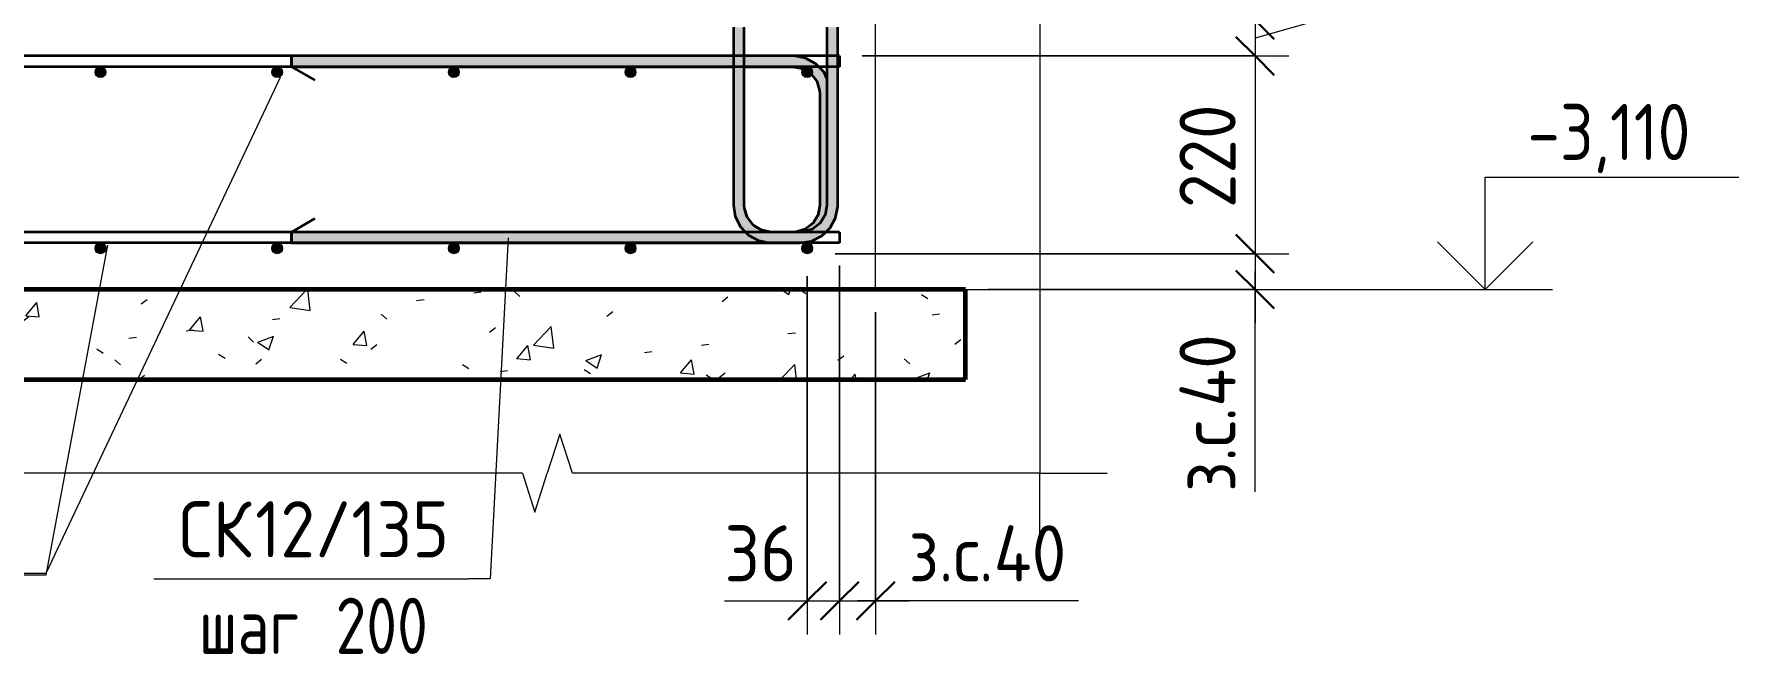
# Model space of a CAD drawing. Header units: millimetres. Extents: x -39853 to 12393, y -4903 to 80275.
# Drawn here: x 3494 to 5391, y -3515 to -2826 of the extents above; entities that cross this region are included whole.
import ezdxf

# ---------------------------------------------------------------- set-up
doc = ezdxf.new("R2010")
doc.units = ezdxf.units.MM
for name, color, linetype, lineweight in [('AA_Dim', 7, 'Continuous', 9), ('AA_Dim-25', 7, 'Continuous', 9), ('AA_Oformlenie', 7, 'Continuous', 9), ('AA_Vinoska', 7, 'Continuous', 9), ('AA_Visotnaya otmetka', 7, 'Continuous', 9), ('AF_Pokritie', 7, 'Continuous', 9), ('KR_Armatura', 7, 'Continuous', 20), ('KR_Armatura_Tonkie', 7, 'Continuous', 20), ('KR_Fundament', 7, 'Continuous', 20)]:
    doc.layers.add(name, color=color, linetype=linetype, lineweight=lineweight)
doc.styles.add('ISOCPEUR_6', font='isocpeur.ttf', dxfattribs={"width": 0.9, "height": 62.5})
doc.styles.add('ISOCPEUR_7', font='isocpeur.ttf', dxfattribs={"width": 0.8, "height": 62.5})
doc.styles.add('ISOCPEUR_8', font='isocpeur.ttf', dxfattribs={"width": 0.85, "height": 62.5})
doc.dimstyles.new('00_Точн_3_знака__прозр__2', dxfattribs={"dimscale": 304.8, "dimtxt": 62.248823, "dimasz": 0.139436, "dimexe": 0.123031, "dimexo": 0.082021, "dimgap": 0.008202, "dimtad": 1, "dimdec": 3, "dimrnd": 0.001, "dimdsep": 46, "dimtxsty": 'ISOCPEUR_6', "dimblk1": 'OBLIQUE', "dimblk2": 'OBLIQUE', "dimsah": 1, "dimcen": 0.09, "dimdle": 0.123031, "dimazin": 0, "dimtfac": 1, "dimtdec": 4, "dimtix": 1, "dimtmove": 1, "dimatfit": 3, "dimfxl": 1, "dimtvp": 1, "dimtolj": 1, "dimtzin": 0, "dimlwd": 18, "dimlwe": 18, "dimarcsym": 2})
doc.dimstyles.new('00_Точн_3_знака__прозр__3', dxfattribs={"dimscale": 304.8, "dimtxt": 62.248823, "dimasz": 0.139436, "dimexe": 0.123031, "dimexo": 0.082021, "dimgap": 0.008202, "dimtad": 1, "dimdec": 3, "dimrnd": 0.001, "dimdsep": 46, "dimtxsty": 'ISOCPEUR_6', "dimblk1": 'OBLIQUE', "dimblk2": 'OBLIQUE', "dimsah": 1, "dimcen": 0.09, "dimdle": 0.123031, "dimazin": 0, "dimtfac": 1, "dimtdec": 4, "dimtix": 1, "dimtmove": 0, "dimatfit": 3, "dimfxl": 1, "dimtvp": 1, "dimtolj": 1, "dimtzin": 0, "dimlwd": 18, "dimlwe": 18, "dimarcsym": 2})

# ---------------------------------------------------------------- blocks, each defined once
blk = doc.blocks.new('265_Выпуск П одной длины _НесАрм_РабПлоск_ - В1 _d12_ t250-4071037-2-2 Армирование')
at = {"layer": 'KR_Armatura_Tonkie', "lineweight": 35}
h = blk.add_hatch(color=256, dxfattribs=at)
h.paths.add_polyline_path([(-77200.5, -3016), (-77196, -3016), (-77196.2, -2818), (-77208, -2818), (-77207.8, -3016), (-77202, -3016)])
h.paths.add_polyline_path([(-77196, -2802), (-77196.2, -2290), (-77208, -2290), (-77207.8, -2802), (-77196.1, -2802)])
h = blk.add_hatch(color=256, dxfattribs=at)
h.paths.add_polyline_path([(-77098, -3016), (-77092, -3016), (-77092.2, -2818), (-77104, -2818), (-77103.8, -3016), (-77099.5, -3016)])
h.paths.add_polyline_path([(-77094.6, -2802), (-77092, -2802), (-77092.2, -2290), (-77104, -2290), (-77103.8, -2802), (-77095, -2802)])
for points in [[(-77166, -3058), (-77166, -3046), (-77173.7, -3045), (-77181.1, -3041.9), (-77187.2, -3037.2), (-77192.1, -3030.7), (-77194.9, -3023.7), (-77196.2, -3016), (-77208, -3016), (-77206.5, -3026.9), (-77202.1, -3037.3), (-77195.3, -3046), (-77186, -3052.8), (-77176.8, -3056.6), (-77170.9, -3057.3)], [(-77134, -3058), (-77123.1, -3056.6), (-77112.7, -3052.2), (-77104.3, -3045.7), (-77097.6, -3037), (-77093.4, -3026.9), (-77092.2, -3016), (-77104, -3016), (-77105.1, -3024), (-77108.1, -3031.2), (-77112.7, -3037.2), (-77119.3, -3042.1), (-77126.3, -3045), (-77134, -3046.2), (-77134, -3057.8)], [(-77140.7, -3058), (-77134, -3057.8), (-77134, -3046), (-77166, -3046.2), (-77166, -3058), (-77163.4, -3058)]]:
    blk.add_hatch(color=256, dxfattribs=at).paths.add_polyline_path(points)
for p, q in [((-77208, -2290), (-77208, -2802)), ((-77208, -2290), (-77196, -2290)), ((-77196.2, -2290), (-77207.8, -2290)), ((-77196, -2802), (-77196, -2290)), ((-77196, -2290), (-77181, -2316)), ((-77104, -2290), (-77119, -2316)), ((-77104, -2290), (-77104, -2802)), ((-77104, -2290), (-77092, -2290)), ((-77092.2, -2290), (-77103.8, -2290)), ((-77092, -2802), (-77092, -2290)), ((-77208, -2818), (-77208, -2850)), ((-77196, -2850), (-77196, -2818)), ((-77104, -2818), (-77104, -2850)), ((-77092, -2850), (-77092, -2818)), ((-77208, -2850), (-77208, -2862)), ((-77208, -2862), (-77208, -3016)), ((-77196, -2862), (-77196, -2850)), ((-77196, -3016), (-77196, -2862)), ((-77104, -2850), (-77104, -2862)), ((-77104, -2862), (-77104, -3016)), ((-77092, -2862), (-77092, -2850)), ((-77092, -3016), (-77092, -2862)), ((-77134, -3046), (-77166, -3046)), ((-77166, -3058), (-77134, -3058))]:
    blk.add_line(p, q, dxfattribs=at)
at = {"layer": 'KR_Armatura_Tonkie', "lineweight": 35, "flags": 128}
for points in [[(-77208, -3016), (-77206, -3028.7), (-77200.3, -3040.2), (-77194.7, -3046)], [(-77166, -3046), (-77176.6, -3044), (-77185.9, -3038.4), (-77192.5, -3029.9), (-77195.7, -3019.5), (-77196, -3016)], [(-77104, -3016), (-77105.9, -3026.7), (-77111.5, -3035.9), (-77120.1, -3042.6), (-77130.4, -3045.8), (-77134, -3046)], [(-77105.3, -3046), (-77100.5, -3041.4), (-77094.4, -3030.1), (-77092, -3017.5), (-77092, -3016)], [(-77194.7, -3046), (-77191.4, -3049.4), (-77180.1, -3055.5), (-77167.5, -3058), (-77166, -3058)], [(-77134, -3058), (-77121.3, -3056), (-77109.8, -3050.3), (-77105.3, -3046)]]:
    blk.add_lwpolyline(points, dxfattribs=at)
blk = doc.blocks.new('350_Стержень П торец СК-СГ _НесАрм_РабПлоск_ - 350_Стержень П торец СК-СГ _НесАрм_РабПлоск_-4145518-2-2 Армирование')
at = {"layer": 'KR_Armatura_Tonkie', "lineweight": 35}
for p, q in [((-77207.9, -2850), (-77700, -2850)), ((-77700, -2861.8), (-77700, -2850.2)), ((-77700, -2850.2), (-77700, -2861.8)), ((-77700, -2862), (-77207.9, -2862)), ((-77700, -2862), (-77674, -2877)), ((-77142, -2850), (-77196, -2850)), ((-77196, -2862), (-77142, -2862)), ((-77142, -2862), (-77132.4, -2863.7)), ((-77129.9, -2864.8), (-77123.4, -2868.7)), ((-77121.6, -2870.1), (-77115.7, -2877.7)), ((-77114.9, -2879.5), (-77112.6, -2887)), ((-77112, -2892), (-77112, -3016)), ((-77112, -3016), (-77113.7, -3025.5)), ((-77700, -3046), (-77674, -3031)), ((-77114.7, -3028), (-77118.7, -3034.5)), ((-77195.3, -3046), (-77700, -3046)), ((-77700, -3046.2), (-77700, -3049)), ((-77700, -3057.8), (-77700, -3046.2)), ((-77700, -3049), (-77700, -3057.8)), ((-77142, -3046), (-77166, -3046)), ((-77129.5, -3043), (-77137, -3045.3)), ((-77120.1, -3036.4), (-77127.7, -3042.3)), ((-77700, -3058), (-77142, -3058))]:
    blk.add_line(p, q, dxfattribs=at)
at = {"layer": 'KR_Armatura_Tonkie', "lineweight": 35, "flags": 128}
for points in [[(-77137.6, -2850.6), (-77140.4, -2850), (-77142, -2850)], [(-77125.2, -2853.9), (-77127.8, -2852.5), (-77129.3, -2852.2)], [(-77114.9, -2860.3), (-77116.5, -2858.6), (-77118.5, -2857.5)], [(-77106.9, -2869.3), (-77107.6, -2867.8), (-77109.6, -2865.7)]]:
    blk.add_lwpolyline(points, dxfattribs=at)
blk = doc.blocks.new('350_Стержень П торец СК-СГ _НесАрм_РабПлоск_ - 350_Стержень П торец СК-СГ _НесАрм_РабПлоск_-V10-2-2 Армирование')
at = {"layer": 'KR_Armatura_Tonkie', "lineweight": 35}
h = blk.add_hatch(color=256, dxfattribs=at)
h.paths.add_polyline_path([(-77457.9, -2862), (-77208, -2861.7), (-77208, -2850), (-77700, -2850.2), (-77700, -2862), (-77639.1, -2862)])
h.paths.add_polyline_path([(-77142, -2862), (-77142, -2850), (-77196, -2850.2), (-77196, -2862), (-77143.7, -2862)])
for points in [[(-77106, -2892), (-77104, -2892), (-77104, -2874.9), (-77105.6, -2871), (-77112.7, -2862), (-77121, -2855.6), (-77131.1, -2851.4), (-77142, -2850.2), (-77142, -2862), (-77134.2, -2863), (-77126.8, -2866.1), (-77120.7, -2870.8), (-77115.8, -2877.3), (-77113, -2884.3), (-77111.8, -2892), (-77107.5, -2892)], [(-77105, -3016), (-77104, -3016), (-77104, -2892), (-77112, -2892), (-77111.8, -3016), (-77106, -3016)], [(-77134.2, -3046), (-77132, -3045.7), (-77125.4, -3044.7), (-77118.5, -3041.7), (-77112.7, -3037.2), (-77108, -3031), (-77104.8, -3022.8), (-77104, -3016), (-77112, -3016), (-77113.1, -3024), (-77116.1, -3031.2), (-77120.7, -3037.2), (-77127.3, -3042.1), (-77134.3, -3045), (-77140.7, -3046), (-77134.3, -3046)], [(-77700, -3058), (-77167.7, -3057.8), (-77177.8, -3056.2), (-77187.6, -3051.9), (-77195.7, -3046), (-77700, -3046.2), (-77700, -3057.8)]]:
    blk.add_hatch(color=256, dxfattribs=at).paths.add_polyline_path(points)
for p, q in [((-77207.9, -2850), (-77700, -2850)), ((-77700, -2862), (-77700, -2850)), ((-77700, -2850.2), (-77700, -2859)), ((-77700, -2859), (-77700, -2861.8)), ((-77700, -2862), (-77207.9, -2862)), ((-77700, -2862), (-77674, -2877)), ((-77142, -2850), (-77196, -2850)), ((-77196, -2862), (-77142, -2862)), ((-77112, -2892), (-77112, -3016)), ((-77700, -3046), (-77674, -3031)), ((-77195.3, -3046), (-77700, -3046)), ((-77700, -3058), (-77700, -3046)), ((-77700, -3046.2), (-77700, -3057.8)), ((-77142, -3046), (-77166, -3046)), ((-77700, -3058), (-77142, -3058))]:
    blk.add_line(p, q, dxfattribs=at)
at = {"layer": 'KR_Armatura_Tonkie', "lineweight": 35, "flags": 128}
for points in [[(-77113.2, -2862), (-77116.5, -2858.6), (-77127.8, -2852.5), (-77140.4, -2850), (-77142, -2850)], [(-77142, -2862), (-77131.3, -2864), (-77122, -2869.6), (-77115.4, -2878.1), (-77112.2, -2888.5), (-77112, -2892)], [(-77104, -2875.2), (-77107.6, -2867.8), (-77113.2, -2862)], [(-77112, -3016), (-77113.9, -3026.7), (-77119.5, -3035.9), (-77128.1, -3042.6), (-77138.4, -3045.8), (-77142, -3046)]]:
    blk.add_lwpolyline(points, dxfattribs=at)
blk = doc.blocks.new('265_Выпуск П одной длины _НесАрм_РабПлоск_ - В1 _d12_ t250-V15-2-2 Армирование')
at = {"layer": 'KR_Armatura_Tonkie', "lineweight": 35}
for p, q in [((-77208, -2290), (-77208, -2348)), ((-77196.2, -2290), (-77207.8, -2290)), ((-77207.8, -2290), (-77196.2, -2290)), ((-77196, -2348), (-77196, -2290)), ((-77196, -2290), (-77181, -2316)), ((-77104, -2290), (-77119, -2316)), ((-77104, -2290), (-77104, -2348)), ((-77103.8, -2290), (-77092.2, -2290)), ((-77092.2, -2290), (-77103.8, -2290)), ((-77092, -2348), (-77092, -2290)), ((-77208, -2356), (-77208, -2365)), ((-77196, -2365), (-77196, -2356)), ((-77104, -2356), (-77104, -2365)), ((-77092, -2365), (-77092, -2356)), ((-77208, -2373), (-77208, -2748)), ((-77196, -2748), (-77196, -2373)), ((-77104, -2373), (-77104, -2748)), ((-77092, -2748), (-77092, -2373)), ((-77208, -2756), (-77208, -2765)), ((-77196, -2765), (-77196, -2756)), ((-77104, -2756), (-77104, -2765)), ((-77092, -2765), (-77092, -2756)), ((-77208, -2773), (-77208, -2802)), ((-77196, -2802), (-77196, -2773)), ((-77104, -2773), (-77104, -2802)), ((-77092, -2802), (-77092, -2773)), ((-77208, -2818), (-77208, -2850)), ((-77196, -2850), (-77196, -2818)), ((-77104, -2818), (-77104, -2850)), ((-77092, -2850), (-77092, -2818)), ((-77208, -2862), (-77208, -3016)), ((-77196, -3016), (-77196, -2862)), ((-77104, -2850), (-77104, -2862)), ((-77104, -2862), (-77104, -2874.9)), ((-77092, -2862), (-77092, -2850)), ((-77092, -3016), (-77092, -2862)), ((-77193, -3028.5), (-77195.3, -3021)), ((-77186.3, -3037.9), (-77192.2, -3030.3)), ((-77178, -3043.2), (-77184.5, -3039.3)), ((-77166, -3046), (-77175.5, -3044.3)), ((-77142, -3046), (-77166, -3046)), ((-77166, -3058), (-77134, -3058))]:
    blk.add_line(p, q, dxfattribs=at)
at = {"layer": 'KR_Armatura_Tonkie', "lineweight": 35, "flags": 128}
for points in [[(-77092.5, -3020.4), (-77092, -3017.5), (-77092, -3016)], [(-77206.1, -3027.8), (-77206, -3028.7), (-77204.6, -3031.4)], [(-77095.8, -3032.7), (-77094.4, -3030.1), (-77094.1, -3028.6)], [(-77201, -3038.7), (-77200.3, -3040.2), (-77198.3, -3042.3)], [(-77111.3, -3051.1), (-77109.8, -3050.3), (-77107.7, -3048.3)], [(-77102.3, -3043.1), (-77100.5, -3041.4), (-77099.4, -3039.4)], [(-77122.1, -3056.2), (-77121.3, -3056), (-77118.6, -3054.7)]]:
    blk.add_lwpolyline(points, dxfattribs=at)
blk = doc.blocks.new('011_Прямоугольник обрыва _ЭлУзла_ - 011_Прямоугольник обрыва _ЭлУзла_-4146452-2-2 Армирование')
at = {"layer": 'AA_Oformlenie'}
for p, q in [((-76867.3, -1568.2), (-76867.3, -3314.3)), ((-77442.7, -3314.3), (-78482.8, -3314.3)), ((-76867.3, -3314.3), (-77387, -3314.3))]:
    blk.add_line(p, q, dxfattribs=at)
blk = doc.blocks.new('DIMBLOCK129-2-2 Армирование')
at = {"layer": 'AA_Dim-25', "lineweight": 18}
for p, q in [((4999.6, -2574.6), (4999.6, -2788.7)), ((4852.5, -2772.5), (4852.5, -2850)), ((4999.6, -2788.7), (4852.5, -2830)), ((4455.1, -2810), (4890, -2810)), ((4852.5, -2810), (4455.1, -2810)), ((4415.1, -2850), (4890, -2850)), ((4852.5, -2850), (4415.1, -2850))]:
    blk.add_line(p, q, dxfattribs=at)
at = {"layer": 'AA_Dim-25', "lineweight": 30}
for p, q in [((4852.5, -2810), (4831.2, -2788.8)), ((4852.5, -2810), (4873.7, -2831.2)), ((4852.5, -2850), (4831.2, -2828.8)), ((4852.5, -2850), (4873.7, -2871.2))]:
    blk.add_line(p, q, dxfattribs=at)
at = {"layer": 'AA_Dim-25', "color": 0, "lineweight": 18, "insert": (4915.5, -2763.7), "char_height": 62.5, "width": 226.969, "attachment_point": 1, "rotation": 90, "line_spacing_factor": 1.149209, "style": 'ISOCPEUR_6'}
blk.add_mtext('з.с.40', dxfattribs=at)
blk = doc.blocks.new('_Oblique')
at = {"color": 0, "linetype": 'ByBlock', "lineweight": -2}
blk.add_line((-0.5, -0.5), (0.5, 0.5), dxfattribs=at)
blk = doc.blocks.new('DIMBLOCK130-2-2 Армирование')
at = {"layer": 'AA_Dim-25', "lineweight": 30}
for p, q in [((4852.5, -2850), (4831.2, -2828.8)), ((4852.5, -2850), (4873.7, -2871.2)), ((4852.5, -3070), (4831.2, -3048.8)), ((4852.5, -3070), (4873.7, -3091.2))]:
    blk.add_line(p, q, dxfattribs=at)
at = {"layer": 'AA_Dim-25', "lineweight": 18}
for p, q in [((4415.1, -2850), (4890, -2850)), ((4852.5, -2850), (4415.1, -2850)), ((4852.5, -2850), (4852.5, -3070)), ((4385.1, -3070), (4890, -3070)), ((4852.5, -3070), (4385.1, -3070))]:
    blk.add_line(p, q, dxfattribs=at)
at = {"layer": 'AA_Dim-25', "color": 0, "lineweight": 18, "insert": (4768.3, -3019.3), "char_height": 62.5, "width": 142.215, "attachment_point": 1, "rotation": 90, "line_spacing_factor": 1.149209, "style": 'ISOCPEUR_6'}
blk.add_mtext('220', dxfattribs=at)
blk = doc.blocks.new('DIMBLOCK131-2-2 Армирование')
at = {"layer": 'AA_Dim-25', "lineweight": 30}
for p, q in [((4852.5, -3070), (4831.2, -3048.8)), ((4852.5, -3070), (4873.7, -3091.2)), ((4852.5, -3110), (4831.2, -3088.8)), ((4852.5, -3110), (4873.7, -3131.2))]:
    blk.add_line(p, q, dxfattribs=at)
at = {"layer": 'AA_Dim-25', "lineweight": 18}
for p, q in [((4385.1, -3070), (4890, -3070)), ((4852.5, -3070), (4385.1, -3070)), ((4852.5, -3070), (4852.5, -3147.5)), ((4852.5, -3121), (4852.5, -3090)), ((4555.1, -3110), (4890, -3110)), ((4852.5, -3110), (4555.1, -3110)), ((4852.5, -3335.1), (4852.5, -3121))]:
    blk.add_line(p, q, dxfattribs=at)
at = {"layer": 'AA_Dim-25', "color": 0, "lineweight": 18, "insert": (4768.3, -3335.1), "char_height": 62.5, "width": 226.969, "attachment_point": 1, "rotation": 90, "line_spacing_factor": 1.149209, "style": 'ISOCPEUR_6'}
blk.add_mtext('з.с.40', dxfattribs=at)
blk = doc.blocks.new('DIMBLOCK134-2-2 Армирование')
at = {"layer": 'AA_Dim-25', "lineweight": 18}
for p, q in [((4852.5, -2633), (4852.5, -2737)), ((4852.5, -2737), (4852.5, -2785)), ((4425.1, -2760), (4890, -2760)), ((4852.5, -2760), (4425.1, -2760)), ((4852.5, -2760), (4852.5, -2847.5)), ((4455.1, -2810), (4890, -2810)), ((4852.5, -2810), (4455.1, -2810))]:
    blk.add_line(p, q, dxfattribs=at)
at = {"layer": 'AA_Dim-25', "lineweight": 30}
for p, q in [((4852.5, -2760), (4831.2, -2738.7)), ((4852.5, -2760), (4873.7, -2781.2)), ((4852.5, -2810), (4831.2, -2788.8)), ((4852.5, -2810), (4873.7, -2831.2))]:
    blk.add_line(p, q, dxfattribs=at)
at = {"layer": 'AA_Dim-25', "color": 0, "lineweight": 18, "insert": (4768.3, -2712), "char_height": 62.5, "width": 94.81, "attachment_point": 1, "rotation": 90, "line_spacing_factor": 1.149209, "style": 'ISOCPEUR_6'}
blk.add_mtext('50', dxfattribs=at)
blk = doc.blocks.new('DIMBLOCK144-2-2 Армирование')
at = {"layer": 'AA_Dim-25', "lineweight": 18}
for p, q in [((4390.1, -3083), (4390.1, -3493.9)), ((4390.1, -3456.4), (4390.1, -3083)), ((4354.1, -3095), (4354.1, -3493.9)), ((4354.1, -3456.4), (4354.1, -3095)), ((4262, -3456.4), (4366, -3456.4)), ((4316.6, -3456.4), (4390.1, -3456.4)), ((4366, -3456.4), (4372.1, -3456.4))]:
    blk.add_line(p, q, dxfattribs=at)
at = {"layer": 'AA_Dim-25', "lineweight": 30}
for p, q in [((4354.1, -3456.4), (4375.4, -3435.2)), ((4390.1, -3456.4), (4411.4, -3435.2)), ((4354.1, -3456.4), (4332.9, -3477.7)), ((4390.1, -3456.4), (4368.9, -3477.7))]:
    blk.add_line(p, q, dxfattribs=at)
at = {"layer": 'AA_Dim-25', "color": 0, "lineweight": 18, "insert": (4262, -3372.3), "char_height": 62.5, "width": 94.81, "attachment_point": 1, "line_spacing_factor": 1.149209, "style": 'ISOCPEUR_6'}
blk.add_mtext('36', dxfattribs=at)
blk = doc.blocks.new('DIMBLOCK145-2-2 Армирование')
at = {"layer": 'AA_Dim-25', "lineweight": 18}
for p, q in [((4390.1, -3083), (4390.1, -3493.9)), ((4390.1, -3456.4), (4390.1, -3083)), ((4430.1, -3135), (4430.1, -3493.9)), ((4430.1, -3456.4), (4430.1, -3135)), ((4390.1, -3456.4), (4467.6, -3456.4)), ((4441.9, -3456.4), (4410.1, -3456.4)), ((4656.1, -3456.4), (4441.9, -3456.4))]:
    blk.add_line(p, q, dxfattribs=at)
at = {"layer": 'AA_Dim-25', "lineweight": 30}
for p, q in [((4390.1, -3456.4), (4411.4, -3435.2)), ((4430.1, -3456.4), (4451.4, -3435.2)), ((4390.1, -3456.4), (4368.9, -3477.7)), ((4430.1, -3456.4), (4408.9, -3477.7))]:
    blk.add_line(p, q, dxfattribs=at)
at = {"layer": 'AA_Dim-25', "color": 0, "lineweight": 18, "insert": (4466.9, -3372.3), "char_height": 62.5, "width": 226.969, "attachment_point": 1, "line_spacing_factor": 1.149209, "style": 'ISOCPEUR_6'}
blk.add_mtext('з.с.40', dxfattribs=at)
blk = doc.blocks.new('042_М_Арматуры - Диам длина поз _ Комментарий-3662934-2-2 Армирование')
at = {"layer": 'AA_Vinoska'}
blk.add_line((-77986.3, -2667.2), (-77636.3, -2667.2), dxfattribs=at)
blk = doc.blocks.new('Высотные отметки - Стрелка вверх-400292-2-2 Армирование')
at = {"layer": 'AA_Vinoska'}
for p, q in [((-76526.3, 460), (-76243.8, 460)), ((-76526.3, 335), (-76526.3, 460)), ((-76526.3, 335), (-76579.3, 388)), ((-76526.3, 335), (-76473.2, 388)), ((-76601.3, 335), (-76451.3, 335))]:
    blk.add_line(p, q, dxfattribs=at)

msp = doc.modelspace()

# ---------------------------------------------------------------- hatches: boundary and pattern name
at = {"layer": 'AF_Pokritie'}
h = msp.add_hatch(dxfattribs=at)
h.set_pattern_fill('FP_14', color=256, style=0, pattern_type=2)
h.set_pattern_definition([(50, (5441.71, 825), (182.1847, -15.939), [19.05, -209.55]), (355, (5441.7, 825), (-35.2424, 191.0566), [15.24, -167.64]), (100.451, (5456.89, 823.67), (146.9425, 175.117), [16.19, -178.09]), (46.184, (5441.7, 875.8), (271.079, -42.043), [28.575, -314.325]), (96.636, (5464.3, 872.3), (237.403, 247.427), [24.285, -267.135]), (351.184, (5441.7, 875.8), (237.405, 247.425), [22.86, -251.46]), (21, (5467.11, 863.1), (151.615, -102.2655), [19.05, -209.55]), (326, (5467.1, 863.1), (61.8024, 184.188), [15.24, -167.64]), (71.451, (5479.74, 854.58), (213.417, 81.9214), [16.19, -178.09]), (37.5, (5441.71, 825), (3.0883, 84.5551), [8.382, -157.226, 8.382, -161.798, -168.275]), (37.5, (5441.71, 825), (3.0883, 84.5551), [-335.788, 8.382, -159.893]), (7.5, (5441.71, 825), (66.8194, 100.1807), [8.382, -88.646, 8.382, -153.416, -64.135]), (7.5, (5441.71, 825), (66.8194, 100.1807), [-258.826, 8.382, -55.753]), (327.5, (5385.066, 825), (135.5905, -5.7289), [8.382, -55.118, 8.382, -189.738, -262.89]), (327.5, (5385.066, 825), (135.5905, -5.7289), [-261.62, 8.382, -254.508]), (317.5, (5359.67, 825), (148.129, 25.4268), [8.382, -74.168, 8.382, -123.19, -186.69]), (317.5, (5359.67, 825), (148.129, 25.4268), [-214.122, 8.382, -178.308])])
h.paths.add_polyline_path([(4530.1073, -3210), (4530.1073, -3110), (2705.1073, -3110), (2705.1073, -3210), (4384.6603, -3210)])
at = {"layer": 'KR_Armatura'}
h = msp.add_hatch(color=256, dxfattribs=at)
edge = h.paths.add_edge_path()
edge.add_arc((3567.6073, -2868), 6, 0, 360)
for points in [[(3570.6073, -2873.1962), (3573.6073, -2868), (3570.6073, -2862.8038), (3564.6073, -2862.8038), (3561.6073, -2868), (3564.6073, -2873.1962)], [(3767.2323, -2873.1962), (3770.2323, -2868), (3767.2323, -2862.8038), (3761.2323, -2862.8038), (3758.2323, -2868), (3761.2323, -2873.1962)], [(3963.8573, -2873.1962), (3966.8573, -2868), (3963.8573, -2862.8038), (3957.8573, -2862.8038), (3954.8573, -2868), (3957.8573, -2873.1962)], [(4160.4823, -2873.1962), (4163.4823, -2868), (4160.4823, -2862.8038), (4154.4823, -2862.8038), (4151.4823, -2868), (4154.4823, -2873.1962)], [(4357.1073, -2873.1962), (4360.1073, -2868), (4357.1073, -2862.8038), (4351.1073, -2862.8038), (4348.1073, -2868), (4351.1073, -2873.1962)], [(3564.6073, -3069.1962), (3570.6073, -3069.1962), (3573.6073, -3064), (3570.6073, -3058.8038), (3564.6073, -3058.8038), (3561.6073, -3064)], [(3761.2323, -3069.1962), (3767.2323, -3069.1962), (3770.2323, -3064), (3767.2323, -3058.8038), (3761.2323, -3058.8038), (3758.2323, -3064)], [(3957.8573, -3069.1962), (3963.8573, -3069.1962), (3966.8573, -3064), (3963.8573, -3058.8038), (3957.8573, -3058.8038), (3954.8573, -3064)], [(4154.4823, -3069.1962), (4160.4823, -3069.1962), (4163.4823, -3064), (4160.4823, -3058.8038), (4154.4823, -3058.8038), (4151.4823, -3064)], [(4351.1073, -3069.1962), (4357.1073, -3069.1962), (4360.1073, -3064), (4357.1073, -3058.8038), (4351.1073, -3058.8038), (4348.1073, -3064), (4350.2123, -3067.6461)]]:
    msp.add_hatch(color=256, dxfattribs=at).paths.add_polyline_path(points)
h = msp.add_hatch(color=256, dxfattribs=at)
edge = h.paths.add_edge_path()
edge.add_arc((3764.2323, -2868), 6, 0, 360)
h = msp.add_hatch(color=256, dxfattribs=at)
edge = h.paths.add_edge_path()
edge.add_arc((3960.8573, -2868), 6, 0, 360)
h = msp.add_hatch(color=256, dxfattribs=at)
edge = h.paths.add_edge_path()
edge.add_arc((4157.4823, -2868), 6, 0, 360)
h = msp.add_hatch(color=256, dxfattribs=at)
edge = h.paths.add_edge_path()
edge.add_arc((4354.1073, -2868), 6, 0, 360)
h = msp.add_hatch(color=256, dxfattribs=at)
edge = h.paths.add_edge_path()
edge.add_arc((3567.6073, -3064), 6, 0, 360)
h = msp.add_hatch(color=256, dxfattribs=at)
edge = h.paths.add_edge_path()
edge.add_arc((3764.2323, -3064), 6, 0, 360)
h = msp.add_hatch(color=256, dxfattribs=at)
edge = h.paths.add_edge_path()
edge.add_arc((3960.8573, -3064), 6, 0, 360)
h = msp.add_hatch(color=256, dxfattribs=at)
edge = h.paths.add_edge_path()
edge.add_arc((4157.4823, -3064), 6, 0, 360)
h = msp.add_hatch(color=256, dxfattribs=at)
edge = h.paths.add_edge_path()
edge.add_arc((4354.1073, -3064), 6, 0, 360)

# ---------------------------------------------------------------- linework, layer by layer
at = {"layer": 'AA_Vinoska'}
for p, q in [((3767.5924, -2874.0463), (3506.8648, -3426.0782)), ((4021.2949, -3052.4091), (4001.3574, -3431.8182)), ((3575.324, -3060.4884), (3506.8648, -3427.9916)), ((4078.951, -3270.98), (4064.8738, -3314.3051)), ((4093.0281, -3314.3051), (4078.951, -3270.98)), ((4037.3738, -3314.3051), (4051.1238, -3357.6063)), ((4051.1238, -3357.6063), (4064.8738, -3314.3051)), ((4612.7361, -3314.3051), (4687.7361, -3314.3051)), ((4612.7361, -3314.3051), (4612.7361, -3389.3051)), ((3506.8648, -3426.0782), (3480.6464, -3426.0782)), ((3506.8648, -3427.9916), (3480.6464, -3427.9916)), ((4001.3574, -3431.8182), (3976.9894, -3431.8182))]:
    msp.add_line(p, q, dxfattribs=at)
at = {"layer": 'AA_Visotnaya otmetka'}
for q in [(5108.3424, -3110), (4206.5043, -3110)]:
    msp.add_line((4206.5043, -3110), q, dxfattribs=at)
at = {"layer": 'AF_Pokritie', "lineweight": 60}
for p, q in [((4530.1073, -3110), (2705.1073, -3110)), ((4530.1073, -3210), (4530.1073, -3110)), ((2705.1073, -3210), (4530.1073, -3210))]:
    msp.add_line(p, q, dxfattribs=at)
at = {"layer": 'KR_Armatura'}
for p, q in [((3564.6073, -2862.8038), (3561.6073, -2868)), ((3570.6073, -2862.8038), (3564.6073, -2862.8038)), ((3573.6073, -2868), (3570.6073, -2862.8038)), ((3761.2323, -2862.8038), (3758.2323, -2868)), ((3767.2323, -2862.8038), (3761.2323, -2862.8038)), ((3770.2323, -2868), (3767.2323, -2862.8038)), ((3957.8573, -2862.8038), (3954.8573, -2868)), ((3963.8573, -2862.8038), (3957.8573, -2862.8038)), ((3966.8573, -2868), (3963.8573, -2862.8038)), ((4154.4823, -2862.8038), (4151.4823, -2868)), ((4160.4823, -2862.8038), (4154.4823, -2862.8038)), ((4163.4823, -2868), (4160.4823, -2862.8038)), ((4351.1073, -2862.8038), (4348.1073, -2868)), ((4357.1073, -2862.8038), (4351.1073, -2862.8038)), ((4360.1073, -2868), (4357.1073, -2862.8038)), ((3561.6073, -2868), (3564.6073, -2873.1962)), ((3564.6073, -2873.1962), (3570.6073, -2873.1962)), ((3570.6073, -2873.1962), (3573.6073, -2868)), ((3758.2323, -2868), (3761.2323, -2873.1962)), ((3761.2323, -2873.1962), (3767.2323, -2873.1962)), ((3767.2323, -2873.1962), (3770.2323, -2868)), ((3954.8573, -2868), (3957.8573, -2873.1962)), ((3957.8573, -2873.1962), (3963.8573, -2873.1962)), ((3963.8573, -2873.1962), (3966.8573, -2868)), ((4151.4823, -2868), (4154.4823, -2873.1962)), ((4154.4823, -2873.1962), (4160.4823, -2873.1962)), ((4160.4823, -2873.1962), (4163.4823, -2868)), ((4348.1073, -2868), (4351.1073, -2873.1962)), ((4351.1073, -2873.1962), (4357.1073, -2873.1962)), ((4357.1073, -2873.1962), (4360.1073, -2868)), ((3564.6073, -3058.8038), (3561.6073, -3064)), ((3561.6073, -3064), (3564.6073, -3069.1962)), ((3570.6073, -3058.8038), (3564.6073, -3058.8038)), ((3564.6073, -3069.1962), (3570.6073, -3069.1962)), ((3573.6073, -3064), (3570.6073, -3058.8038)), ((3570.6073, -3069.1962), (3573.6073, -3064)), ((3761.2323, -3058.8038), (3758.2323, -3064)), ((3758.2323, -3064), (3761.2323, -3069.1962)), ((3767.2323, -3058.8038), (3761.2323, -3058.8038)), ((3761.2323, -3069.1962), (3767.2323, -3069.1962)), ((3770.2323, -3064), (3767.2323, -3058.8038)), ((3767.2323, -3069.1962), (3770.2323, -3064)), ((3957.8573, -3058.8038), (3954.8573, -3064)), ((3954.8573, -3064), (3957.8573, -3069.1962)), ((3963.8573, -3058.8038), (3957.8573, -3058.8038)), ((3957.8573, -3069.1962), (3963.8573, -3069.1962)), ((3966.8573, -3064), (3963.8573, -3058.8038)), ((3963.8573, -3069.1962), (3966.8573, -3064)), ((4154.4823, -3058.8038), (4151.4823, -3064)), ((4151.4823, -3064), (4154.4823, -3069.1962)), ((4160.4823, -3058.8038), (4154.4823, -3058.8038)), ((4154.4823, -3069.1962), (4160.4823, -3069.1962)), ((4163.4823, -3064), (4160.4823, -3058.8038)), ((4160.4823, -3069.1962), (4163.4823, -3064)), ((4351.1073, -3058.8038), (4348.1073, -3064)), ((4348.1073, -3064), (4350.2123, -3067.6461)), ((4350.2123, -3067.6461), (4351.1073, -3069.1962)), ((4357.1073, -3058.8038), (4351.1073, -3058.8038)), ((4351.1073, -3069.1962), (4357.1073, -3069.1962)), ((4360.1073, -3064), (4357.1073, -3058.8038)), ((4357.1073, -3069.1962), (4360.1073, -3064))]:
    msp.add_line(p, q, dxfattribs=at)
for centre in [(3567.6073, -2868), (3764.2323, -2868), (3960.8573, -2868), (4157.4823, -2868), (4354.1073, -2868), (3567.6073, -3064), (3764.2323, -3064), (3960.8573, -3064), (4157.4823, -3064), (4354.1073, -3064)]:
    msp.add_circle(centre, 6, dxfattribs=at)
at = {"layer": 'KR_Armatura_Tonkie', "lineweight": 35}
for p, q in [((4390.1073, -2850), (2745.1073, -2850)), ((4390.1073, -2862), (2745.1073, -2862)), ((4390.1073, -2850), (4390.1073, -2862)), ((4390.1073, -3046), (2745.1073, -3046)), ((4390.1073, -3046), (4390.1073, -3058)), ((4390.1073, -3058), (2745.1073, -3058))]:
    msp.add_line(p, q, dxfattribs=at)
at = {"layer": 'KR_Fundament'}
for p, q in [((4430.1073, -3110), (4430.1073, -2810)), ((2705.1073, -3110), (4430.1073, -3110))]:
    msp.add_line(p, q, dxfattribs=at)

# ---------------------------------------------------------------- block references
at = {"layer": 'AA_Oformlenie'}
msp.add_blockref('011_Прямоугольник обрыва _ЭлУзла_ - 011_Прямоугольник обрыва _ЭлУзла_-4146452-2-2 Армирование', (81480.0636, 0), dxfattribs=at)
at = {"layer": 'AA_Vinoska'}
msp.add_blockref('042_М_Арматуры - Диам длина поз _ Комментарий-3662934-2-2 Армирование', (81613.2974, -764.6061), dxfattribs=at)
at = {"layer": 'AA_Visotnaya otmetka'}
msp.add_blockref('Высотные отметки - Стрелка вверх-400292-2-2 Армирование', (81634.6245, -3445), dxfattribs=at)
at = {"layer": 'KR_Armatura_Tonkie', "lineweight": 35}
for name in ['265_Выпуск П одной длины _НесАрм_РабПлоск_ - В1 _d12_ t250-4071037-2-2 Армирование', '265_Выпуск П одной длины _НесАрм_РабПлоск_ - В1 _d12_ t250-V15-2-2 Армирование', '350_Стержень П торец СК-СГ _НесАрм_РабПлоск_ - 350_Стержень П торец СК-СГ _НесАрм_РабПлоск_-4145518-2-2 Армирование', '350_Стержень П торец СК-СГ _НесАрм_РабПлоск_ - 350_Стержень П торец СК-СГ _НесАрм_РабПлоск_-V10-2-2 Армирование']:
    msp.add_blockref(name, (81480.0636, 0), dxfattribs=at)

# ---------------------------------------------------------------- texts
at = {"layer": 'AA_Vinoska', "char_height": 62.5, "attachment_point": 1}
for s, insert, width, style in [('СК', (3654.8554, -3345.4656), 102.816422, 'ISOCPEUR_6'), ('12/135', (3739.6875, -3345.4656), 263.354344, 'ISOCPEUR_6'), ('шаг', (3677.0304, -3452.9419), 145.907125, 'ISOCPEUR_7'), (' 200', (3797.4159, -3452.9419), 166.751, 'ISOCPEUR_7')]:
    msp.add_mtext(s, dxfattribs=dict(at, insert=insert, width=width, style=style))
at = {"layer": 'AA_Visotnaya otmetka', "insert": (5155.5875, -2903.3465), "char_height": 62.5, "width": 216.611665, "attachment_point": 1, "line_spacing_factor": 1.149209, "style": 'ISOCPEUR_8'}
msp.add_mtext('-3,110', dxfattribs=at)

# ---------------------------------------------------------------- dimensions: what is measured, and where the dimension line sits
at = {"layer": 'AA_Dim', "lineweight": 18}
for base, p1, p2, override, picture, middle in [((4852.4826, -2850), (4430.1073, -2810), (4390.1073, -2850), {"dimpost": 'з.с.<>', "dimfxl": 56.568542}, 'DIMBLOCK129-2-2 Армирование', (4957.162, -2650.2117)), ((4852.4826, -2810), (4400.1073, -2760), (4430.1073, -2810), {"dimpost": '<>', "dimfxl": 58.309519}, 'DIMBLOCK134-2-2 Армирование', (4809.9958, -2664.5751)), ((4852.4826, -3110), (4360.1073, -3070), (4530.1073, -3110), {"dimpost": 'з.с.<>', "dimfxl": 174.642492}, 'DIMBLOCK131-2-2 Армирование', (4809.9958, -3221.6585))]:
    dim = msp.add_linear_dim(base=base, p1=p1, p2=p2, angle=90, dimstyle='00_Точн_3_знака__прозр__2', override=override, dxfattribs=at)
    dim.commit()
    dim.dimension.update_dxf_attribs({"geometry": picture, "text_midpoint": middle, "dimtype": 160, "text_rotation": 90})
dim = msp.add_linear_dim(base=(4852.4826, -3070), p1=(4390.1073, -2850), p2=(4360.1073, -3070), angle=90, dimstyle='00_Точн_3_знака__прозр__3', override={"dimpost": '<>', "dimfxl": 222.036033}, dxfattribs=at)
dim.commit()
dim.dimension.update_dxf_attribs({"geometry": 'DIMBLOCK130-2-2 Армирование', "text_midpoint": (4818.7326, -2960)})
for base, p1, p2, override, picture, middle in [((4390.1073, -3456.4401), (4354.1073, -3070), (4390.1073, -3058), {"dimpost": '<>', "dimfxl": 37.947332}, 'DIMBLOCK144-2-2 Армирование', (4309.4143, -3413.9533)), ((4430.1073, -3456.4401), (4390.1073, -3058), (4430.1073, -3110), {"dimpost": 'з.с.<>', "dimfxl": 65.604878}, 'DIMBLOCK145-2-2 Армирование', (4580.4218, -3413.9533))]:
    dim = msp.add_linear_dim(base=base, p1=p1, p2=p2, dimstyle='00_Точн_3_знака__прозр__2', override=override, dxfattribs=at)
    dim.commit()
    dim.dimension.update_dxf_attribs({"geometry": picture, "text_midpoint": middle, "dimtype": 160})

doc.saveas('drawing.dxf')
